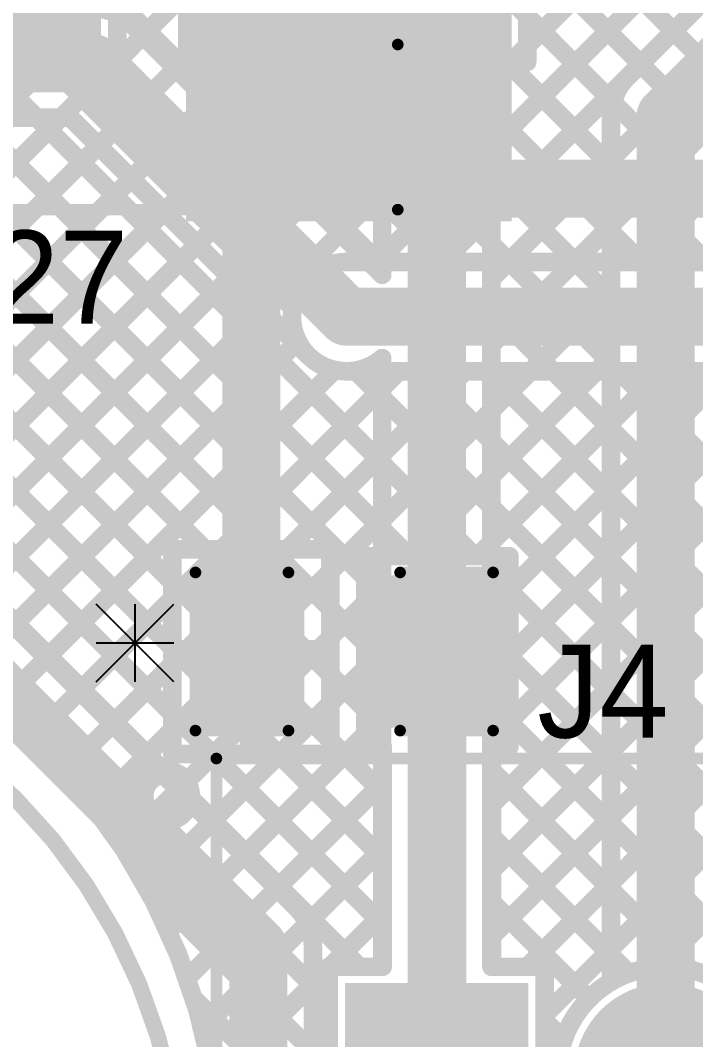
# Model space of a CAD drawing. Header units: millimetres. Extents: x 3.57 to 6.19, y 4.04 to 5.89.
# Drawn here: x 4.9517 to 5.2421, y 4.3181 to 4.7564 of the extents above; entities that cross this region are included whole.
import ezdxf

# ---------------------------------------------------------------- set-up
doc = ezdxf.new("R2010")
doc.units = ezdxf.units.MM
doc.header["$MEASUREMENT"] = 0
for name, color, linetype in [('BottomLayer', 5, 'Continuous'), ('BottomSolder', 6, 'Continuous'), ('Mechanical2', 216, 'Continuous'), ('MultiLayer', 9, 'Continuous'), ('PadHoleLayer', 156, 'Continuous'), ('TopLayer', 1, 'Continuous'), ('TopOverlay', 2, 'Continuous'), ('TopPaste', 8, 'Continuous'), ('TopSolder', 216, 'Continuous'), ('ViaHoleLayer', 16, 'Continuous')]:
    doc.layers.add(name, color=color, linetype=linetype)

# ---------------------------------------------------------------- blocks, each defined once
blk = doc.blocks.new('B2B_XH_AM_LF__SN__48')
at = {"layer": 'BottomLayer', "const_width": 0.03543}
blk.add_lwpolyline([(0.0315, 0, 1), (0.06693, 0, 1)], format="xyb", close=True, dxfattribs=at)
at = {"layer": 'BottomLayer'}
blk.add_solid([(-0.08465, -0.03543), (-0.01378, -0.03543), (-0.08465, 0.03543), (-0.01378, 0.03543)], dxfattribs=at)
at = {"layer": 'BottomSolder', "const_width": 0.03943}
blk.add_lwpolyline([(0.0295, 0, 1), (0.06893, 0, 1)], format="xyb", close=True, dxfattribs=at)
at = {"layer": 'BottomSolder'}
blk.add_solid([(-0.08865, -0.03943), (-0.00978, -0.03943), (-0.08865, 0.03943), (-0.00978, 0.03943)], dxfattribs=at)
at = {"layer": 'MultiLayer', "const_width": 0.03543}
blk.add_lwpolyline([(0.0315, 0, 1), (0.06693, 0, 1)], format="xyb", close=True, dxfattribs=at)
at = {"layer": 'MultiLayer'}
blk.add_solid([(-0.08465, -0.03543), (-0.01378, -0.03543), (-0.08465, 0.03543), (-0.01378, 0.03543)], dxfattribs=at)
at = {"layer": 'PadHoleLayer', "const_width": 0.01969}
for points in [[(-0.05906, 0, 1), (-0.03937, 0, 1)], [(0.03937, 0, 1), (0.05906, 0, 1)]]:
    blk.add_lwpolyline(points, format="xyb", close=True, dxfattribs=at)
at = {"layer": 'TopLayer', "const_width": 0.03543}
blk.add_lwpolyline([(0.0315, 0, 1), (0.06693, 0, 1)], format="xyb", close=True, dxfattribs=at)
at = {"layer": 'TopLayer'}
blk.add_solid([(-0.08465, -0.03543), (-0.01378, -0.03543), (-0.08465, 0.03543), (-0.01378, 0.03543)], dxfattribs=at)
at = {"layer": 'TopOverlay', "const_width": 0.005}
for points in [[(-0.144, -0.092), (-0.144, 0.136)], [(-0.144, 0.136), (0.149, 0.136)], [(0.149, -0.092), (0.149, 0.136)], [(-0.144, -0.092), (0.149, -0.092)]]:
    blk.add_lwpolyline(points, dxfattribs=at)
at = {"layer": 'TopOverlay'}
for points, const_width in [([(-0.14525, 0.136, 1), (-0.14275, 0.136, 1)], 0.0025), ([(-0.14525, 0.136, 1), (-0.14275, 0.136, 1)], 0.0025), ([(0.14775, 0.136, 1), (0.15025, 0.136, 1)], 0.0025), ([(0.14775, 0.136, 1), (0.15025, 0.136, 1)], 0.0025), ([(-0.156, 0.12, 1), (-0.176, 0.12, 1)], 0.01), ([(-0.1785, 0.12, 1), (-0.1735, 0.12, 1)], 0.005), ([(-0.1585, 0.12, 1), (-0.1535, 0.12, 1)], 0.005), ([(-0.14525, -0.092, 1), (-0.14275, -0.092, 1)], 0.0025), ([(-0.14525, -0.092, 1), (-0.14275, -0.092, 1)], 0.0025), ([(0.14775, -0.092, 1), (0.15025, -0.092, 1)], 0.0025), ([(0.14775, -0.092, 1), (0.15025, -0.092, 1)], 0.0025)]:
    blk.add_lwpolyline(points, format="xyb", close=True, dxfattribs=dict(at, const_width=const_width))
at = {"layer": 'TopSolder', "const_width": 0.03943}
blk.add_lwpolyline([(0.0295, 0, 1), (0.06893, 0, 1)], format="xyb", close=True, dxfattribs=at)
at = {"layer": 'TopSolder'}
blk.add_solid([(-0.08865, -0.03943), (-0.00978, -0.03943), (-0.08865, 0.03943), (-0.00978, 0.03943)], dxfattribs=at)
blk = doc.blocks.new('C__0805_53')
at = {"layer": 'TopLayer'}
for points in [[(-0.06, -0.03), (-0.02, -0.03), (-0.06, 0.03), (-0.02, 0.03)], [(0.02, -0.03), (0.06, -0.03), (0.02, 0.03), (0.06, 0.03)]]:
    blk.add_solid(points, dxfattribs=at)
at = {"layer": 'TopOverlay', "const_width": 0.005}
for points in [[(-0.064, 0.034), (-0.064, -0.034)], [(-0.024, 0.034), (-0.064, 0.034)], [(0.064, 0.034), (0.024, 0.034)], [(0.064, 0.034), (0.064, -0.034)], [(-0.024, -0.034), (-0.064, -0.034)], [(0.064, -0.034), (0.024, -0.034)]]:
    blk.add_lwpolyline(points, dxfattribs=at)
at = {"layer": 'TopOverlay', "const_width": 0.0025}
for points in [[(-0.06525, 0.034, 1), (-0.06275, 0.034, 1)], [(-0.06525, 0.034, 1), (-0.06275, 0.034, 1)], [(-0.02525, 0.034, 1), (-0.02275, 0.034, 1)], [(0.02275, 0.034, 1), (0.02525, 0.034, 1)], [(0.06275, 0.034, 1), (0.06525, 0.034, 1)], [(0.06275, 0.034, 1), (0.06525, 0.034, 1)], [(-0.06525, -0.034, 1), (-0.06275, -0.034, 1)], [(-0.06525, -0.034, 1), (-0.06275, -0.034, 1)], [(-0.02525, -0.034, 1), (-0.02275, -0.034, 1)], [(0.02275, -0.034, 1), (0.02525, -0.034, 1)], [(0.06275, -0.034, 1), (0.06525, -0.034, 1)], [(0.06275, -0.034, 1), (0.06525, -0.034, 1)]]:
    blk.add_lwpolyline(points, format="xyb", close=True, dxfattribs=at)
at = {"layer": 'TopPaste'}
for points in [[(-0.06, -0.03), (-0.02, -0.03), (-0.06, 0.03), (-0.02, 0.03)], [(0.02, -0.03), (0.06, -0.03), (0.02, 0.03), (0.06, 0.03)]]:
    blk.add_solid(points, dxfattribs=at)
at = {"layer": 'TopSolder'}
for points in [[(-0.06276, -0.03276), (-0.01724, -0.03276), (-0.06276, 0.03276), (-0.01724, 0.03276)], [(0.01724, -0.03276), (0.06276, -0.03276), (0.01724, 0.03276), (0.06276, 0.03276)]]:
    blk.add_solid(points, dxfattribs=at)
blk = doc.blocks.new('RVT1A101M0505_60')
at = {"layer": 'TopLayer'}
for points in [[(-0.14567, -0.0315), (-0.02756, -0.0315), (-0.14567, 0.0315), (-0.02756, 0.0315)], [(0.02756, -0.0315), (0.14567, -0.0315), (0.02756, 0.0315), (0.14567, 0.0315)]]:
    blk.add_solid(points, dxfattribs=at)
at = {"layer": 'TopOverlay', "const_width": 0.005}
for points in [[(-0.10341, 0.07075), (-0.06516, 0.109)], [(-0.06516, 0.109), (0.105, 0.109)], [(0.105, 0.038), (0.105, 0.109)], [(-0.10341, 0.038), (-0.10341, 0.07075)], [(-0.122, 0.042), (-0.122, 0.061)], [(-0.13, 0.051), (-0.114, 0.051)], [(-0.10495, -0.07075), (-0.10495, -0.038)], [(0.104, -0.109), (0.104, -0.038)], [(-0.10495, -0.07075), (-0.0667, -0.109)], [(-0.0667, -0.109), (0.104, -0.109)]]:
    blk.add_lwpolyline(points, dxfattribs=at)
at = {"layer": 'TopOverlay', "const_width": 0.0025}
for points in [[(-0.06641, 0.109, 1), (-0.06391, 0.109, 1)], [(-0.06641, 0.109, 1), (-0.06391, 0.109, 1)], [(0.10375, 0.109, 1), (0.10625, 0.109, 1)], [(0.10375, 0.109, 1), (0.10625, 0.109, 1)], [(-0.10466, 0.07075, 1), (-0.10216, 0.07075, 1)], [(-0.10466, 0.07075, 1), (-0.10216, 0.07075, 1)], [(-0.12325, 0.061, 1), (-0.12075, 0.061, 1)], [(-0.13125, 0.051, 1), (-0.12875, 0.051, 1)], [(-0.11525, 0.051, 1), (-0.11275, 0.051, 1)], [(-0.12325, 0.042, 1), (-0.12075, 0.042, 1)], [(-0.10466, 0.038, 1), (-0.10216, 0.038, 1)], [(0.10375, 0.038, 1), (0.10625, 0.038, 1)], [(-0.1062, -0.038, 1), (-0.1037, -0.038, 1)], [(0.10275, -0.038, 1), (0.10525, -0.038, 1)], [(-0.1062, -0.07075, 1), (-0.1037, -0.07075, 1)], [(-0.1062, -0.07075, 1), (-0.1037, -0.07075, 1)], [(-0.06795, -0.109, 1), (-0.06545, -0.109, 1)], [(-0.06795, -0.109, 1), (-0.06545, -0.109, 1)], [(0.10275, -0.109, 1), (0.10525, -0.109, 1)], [(0.10275, -0.109, 1), (0.10525, -0.109, 1)]]:
    blk.add_lwpolyline(points, format="xyb", close=True, dxfattribs=at)
at = {"layer": 'TopPaste'}
for points in [[(-0.14567, -0.0315), (-0.02756, -0.0315), (-0.14567, 0.0315), (-0.02756, 0.0315)], [(0.02756, -0.0315), (0.14567, -0.0315), (0.02756, 0.0315), (0.14567, 0.0315)]]:
    blk.add_solid(points, dxfattribs=at)
at = {"layer": 'TopSolder'}
for points in [[(-0.14967, -0.0355), (-0.02356, -0.0355), (-0.14967, 0.0355), (-0.02356, 0.0355)], [(0.02356, -0.0355), (0.14967, -0.0355), (0.02356, 0.0355), (0.14967, 0.0355)]]:
    blk.add_solid(points, dxfattribs=at)

msp = doc.modelspace()

# ---------------------------------------------------------------- linework, layer by layer
at = {"layer": 'BottomLayer'}
for points, const_width in [([(5.13079, 4.303), (5.13079, 5.38279)], 0.025), ([(5.10729, 4.64695), (5.10729, 5.38279)], 0.008), ([(4.91358, 4.92935), (5.10729, 4.73564)], 0.008), ([(4.89891, 4.91574), (5.10729, 4.70736)], 0.008), ([(4.84558, 4.9125), (5.10729, 4.65079)], 0.008), ([(4.87386, 4.9125), (5.10729, 4.67907)], 0.008), ([(5.15429, 4.34943), (5.15429, 4.9009)], 0.008), ([(5.0044, 4.74984), (5.10729, 4.85273)], 0.008), ([(5.15429, 4.83006), (5.23256, 4.75179)], 0.008), ([(5.15429, 4.75831), (5.22488, 4.8289)], 0.008), ([(5.01854, 4.7357), (5.10729, 4.82444)], 0.008), ([(5.15429, 4.70174), (5.27505, 4.8225)], 0.008), ([(5.15429, 4.73002), (5.24676, 4.8225)], 0.008), ([(5.21261, 4.73185), (5.30327, 4.8225)], 0.008), ([(5.22921, 4.71521), (5.323, 4.809)], 0.025), ([(5.15429, 4.80178), (5.21842, 4.73765)], 0.008), ([(5.03268, 4.72155), (5.10729, 4.79616)], 0.008), ([(5.15429, 4.77349), (5.20651, 4.72127)], 0.008), ([(5.04682, 4.70741), (5.10729, 4.76788)], 0.008), ([(4.99963, 4.7546), (5.10729, 4.64695)], 0.008), ([(4.681, 4.738), (4.983, 4.738)], 0.025), ([(4.983, 4.738), (5.092, 4.629)], 0.025), ([(5.15429, 4.74521), (5.20571, 4.69378)], 0.008), ([(5.06097, 4.69327), (5.10729, 4.73959)], 0.008), ([(5.15429, 4.67345), (5.21157, 4.73074)], 0.008), ([(5.22921, 4.303), (5.22921, 4.71521)], 0.025), ([(5.15429, 4.71693), (5.20571, 4.6655)], 0.008), ([(4.681, 4.7145), (4.97327, 4.7145)], 0.008), ([(4.76073, 4.7145), (5.10729, 4.36795)], 0.008), ([(4.78902, 4.7145), (5.10729, 4.39623)], 0.008), ([(4.80534, 4.55078), (4.96906, 4.7145)], 0.008), ([(4.8173, 4.7145), (5.10729, 4.42451)], 0.008), ([(4.84559, 4.7145), (5.10729, 4.4528)], 0.008), ([(4.87387, 4.7145), (5.10729, 4.48108)], 0.008), ([(4.90215, 4.7145), (5.10729, 4.50937)], 0.008), ([(4.93044, 4.7145), (5.10729, 4.53765)], 0.008), ([(4.95872, 4.7145), (5.10729, 4.56594)], 0.008), ([(4.97327, 4.7145), (5.07538, 4.61238)], 0.008), ([(5.20571, 4.34305), (5.20571, 4.71521)], 0.008), ([(5.07511, 4.67913), (5.10729, 4.71131)], 0.008), ([(4.83362, 4.55078), (4.9853, 4.70246)], 0.008), ([(5.15429, 4.64517), (5.20571, 4.69659)], 0.008), ([(4.8619, 4.55078), (4.99945, 4.68832)], 0.008), ([(5.15429, 4.68864), (5.20571, 4.63722)], 0.008), ([(5.08925, 4.66498), (5.10729, 4.68302)], 0.008), ([(4.88966, 4.55025), (5.01359, 4.67418)], 0.008), ([(5.15429, 4.61689), (5.20571, 4.66831)], 0.008), ([(4.90647, 4.53877), (5.02773, 4.66003)], 0.008), ([(5.15429, 4.66036), (5.20571, 4.60893)], 0.008), ([(5.10339, 4.65084), (5.10729, 4.65474)], 0.008), ([(4.92061, 4.52463), (5.04187, 4.64589)], 0.008), ([(5.15429, 4.5886), (5.20571, 4.64003)], 0.008), ([(4.81536, 4.63159), (5.09752, 4.34943)], 0.008), ([(4.93475, 4.51048), (5.05602, 4.63175)], 0.008), ([(5.15429, 4.63207), (5.20571, 4.58065)], 0.008), ([(4.94889, 4.49634), (5.07016, 4.61761)], 0.008), ([(5.10729, 4.34943), (5.10729, 4.61115)], 0.008), ([(5.15429, 4.56032), (5.20571, 4.61174)], 0.008), ([(4.96303, 4.4822), (5.08689, 4.60606)], 0.008), ([(5.09571, 4.60579), (5.10729, 4.59422)], 0.008), ([(5.15429, 4.60379), (5.20571, 4.55236)], 0.008), ([(4.97718, 4.46806), (5.10729, 4.59817)], 0.008), ([(5.15429, 4.53203), (5.20571, 4.58346)], 0.008), ([(5.15429, 4.5755), (5.20571, 4.52408)], 0.008), ([(4.99132, 4.45392), (5.10729, 4.56989)], 0.008), ([(5.15429, 4.50375), (5.20571, 4.55517)], 0.008), ([(5.15429, 4.54722), (5.20571, 4.49579)], 0.008), ([(4.90136, 4.54388), (5.0706, 4.37463)], 0.008), ([(5.00546, 4.43977), (5.10729, 4.5416)], 0.008), ([(4.88472, 4.52728), (5.054, 4.358)], 0.025), ([(5.15429, 4.47546), (5.20571, 4.52689)], 0.008), ([(5.15429, 4.51894), (5.20571, 4.46751)], 0.008), ([(5.0196, 4.42563), (5.10729, 4.51332)], 0.008), ([(5.15429, 4.44718), (5.20571, 4.4986)], 0.008), ([(5.15429, 4.49065), (5.20571, 4.43923)], 0.008), ([(5.03374, 4.41149), (5.10729, 4.48503)], 0.008), ([(5.15429, 4.4189), (5.20571, 4.47032)], 0.008), ([(5.15429, 4.46237), (5.20571, 4.41094)], 0.008), ([(5.04789, 4.39735), (5.10729, 4.45675)], 0.008), ([(5.15429, 4.39061), (5.20571, 4.44204)], 0.008), ([(5.15429, 4.43408), (5.20571, 4.38266)], 0.008), ([(5.06203, 4.38321), (5.10729, 4.42846)], 0.008), ([(5.15429, 4.36233), (5.20571, 4.41375)], 0.008), ([(5.15429, 4.4058), (5.20571, 4.35437)], 0.008), ([(5.07522, 4.36811), (5.10729, 4.40018)], 0.008), ([(5.16968, 4.34943), (5.20571, 4.38547)], 0.008), ([(5.15429, 4.37751), (5.19617, 4.33563)], 0.008), ([(5.08483, 4.34943), (5.10729, 4.3719)], 0.008), ([(5.054, 4.117), (5.054, 4.358)], 0.025), ([(5.0775, 4.12673), (5.0775, 4.358)], 0.008), ([(5.17722, 4.32869), (5.20571, 4.35718)], 0.008), ([(5.0775, 4.34211), (5.08435, 4.34896)], 0.008), ([(5.08435, 4.34943), (5.10729, 4.34943)], 0.008), ([(5.08435, 4.25657), (5.08435, 4.34943)], 0.008), ([(5.15429, 4.34943), (5.17722, 4.34943)], 0.008), ([(5.17722, 4.25657), (5.17722, 4.34943)], 0.008), ([(5.0775, 4.34116), (5.08435, 4.33431)], 0.008), ([(5.17722, 4.3263), (5.18533, 4.31818)], 0.008), ([(5.0775, 4.31382), (5.08435, 4.32068)], 0.008)]:
    msp.add_lwpolyline(points, dxfattribs=dict(at, const_width=const_width))
at = {"layer": 'BottomLayer', "const_width": 0.008}
for points in [[(4.983, 4.7615, -0.199188), (4.99963, 4.7546)], [(4.983, 4.7615, -0.198912), (4.99962, 4.75462)], [(5.20571, 4.71521, -0.199188), (5.21261, 4.73185)], [(5.20571, 4.71521, -0.198912), (5.2126, 4.73183)], [(5.10729, 4.61115, -0.391802), (5.07538, 4.61238)], [(5.0706, 4.37463, -0.199188), (5.0775, 4.358)], [(5.07062, 4.37462, -0.198912), (5.0775, 4.358)], [(5.27565, 4.303, -1.725009), (5.20571, 4.34305)]]:
    msp.add_lwpolyline(points, format="xyb", dxfattribs=at)
at = {"layer": 'BottomLayer'}
for points, const_width in [([(5.15229, 4.75831, 1), (5.15629, 4.75831, 1)], 0.004), ([(4.99762, 4.75462, 1), (5.00162, 4.75462, 1)], 0.004), ([(4.99763, 4.7546, 1), (5.00163, 4.7546, 1)], 0.004), ([(4.99763, 4.7546, 1), (5.00163, 4.7546, 1)], 0.004), ([(5.23056, 4.75179, 1), (5.23456, 4.75179, 1)], 0.004), ([(5.0024, 4.74984, 1), (5.0064, 4.74984, 1)], 0.004), ([(4.97675, 4.738, 1), (4.98925, 4.738, 1)], 0.0125), ([(4.97675, 4.738, 1), (4.98925, 4.738, 1)], 0.0125), ([(5.15229, 4.74521, 1), (5.15629, 4.74521, 1)], 0.004), ([(5.10529, 4.73959, 1), (5.10929, 4.73959, 1)], 0.004), ([(5.01654, 4.7357, 1), (5.02054, 4.7357, 1)], 0.004), ([(5.10529, 4.73564, 1), (5.10929, 4.73564, 1)], 0.004), ([(5.21642, 4.73765, 1), (5.22042, 4.73765, 1)], 0.004), ([(5.15229, 4.73002, 1), (5.15629, 4.73002, 1)], 0.004), ([(5.20957, 4.73074, 1), (5.21357, 4.73074, 1)], 0.004), ([(5.2106, 4.73183, 1), (5.2146, 4.73183, 1)], 0.004), ([(5.21061, 4.73185, 1), (5.21461, 4.73185, 1)], 0.004), ([(5.21061, 4.73185, 1), (5.21461, 4.73185, 1)], 0.004), ([(5.03068, 4.72155, 1), (5.03468, 4.72155, 1)], 0.004), ([(5.20451, 4.72127, 1), (5.20851, 4.72127, 1)], 0.004), ([(5.22296, 4.71521, 1), (5.23546, 4.71521, 1)], 0.0125), ([(5.22296, 4.71521, 1), (5.23546, 4.71521, 1)], 0.0125), ([(5.15229, 4.71693, 1), (5.15629, 4.71693, 1)], 0.004), ([(4.95672, 4.7145, 1), (4.96072, 4.7145, 1)], 0.004), ([(4.96706, 4.7145, 1), (4.97106, 4.7145, 1)], 0.004), ([(4.97127, 4.7145, 1), (4.97527, 4.7145, 1)], 0.004), ([(4.97127, 4.7145, 1), (4.97527, 4.7145, 1)], 0.004), ([(5.20371, 4.71521, 1), (5.20771, 4.71521, 1)], 0.004), ([(5.20371, 4.71521, 1), (5.20771, 4.71521, 1)], 0.004), ([(5.20371, 4.71521, 1), (5.20771, 4.71521, 1)], 0.004), ([(5.04482, 4.70741, 1), (5.04882, 4.70741, 1)], 0.004), ([(5.10529, 4.71131, 1), (5.10929, 4.71131, 1)], 0.004), ([(5.10529, 4.70736, 1), (5.10929, 4.70736, 1)], 0.004), ([(4.9833, 4.70246, 1), (4.9873, 4.70246, 1)], 0.004), ([(5.15229, 4.70174, 1), (5.15629, 4.70174, 1)], 0.004), ([(5.20371, 4.69659, 1), (5.20771, 4.69659, 1)], 0.004), ([(5.05897, 4.69327, 1), (5.06297, 4.69327, 1)], 0.004), ([(5.20371, 4.69378, 1), (5.20771, 4.69378, 1)], 0.004), ([(4.99745, 4.68832, 1), (5.00145, 4.68832, 1)], 0.004), ([(5.15229, 4.68864, 1), (5.15629, 4.68864, 1)], 0.004), ([(5.10529, 4.68302, 1), (5.10929, 4.68302, 1)], 0.004), ([(5.07311, 4.67913, 1), (5.07711, 4.67913, 1)], 0.004), ([(5.10529, 4.67907, 1), (5.10929, 4.67907, 1)], 0.004), ([(5.01159, 4.67418, 1), (5.01559, 4.67418, 1)], 0.004), ([(5.15229, 4.67345, 1), (5.15629, 4.67345, 1)], 0.004), ([(5.20371, 4.66831, 1), (5.20771, 4.66831, 1)], 0.004), ([(5.08725, 4.66498, 1), (5.09125, 4.66498, 1)], 0.004), ([(5.20371, 4.6655, 1), (5.20771, 4.6655, 1)], 0.004), ([(5.02573, 4.66003, 1), (5.02973, 4.66003, 1)], 0.004), ([(5.15229, 4.66036, 1), (5.15629, 4.66036, 1)], 0.004), ([(5.10529, 4.65474, 1), (5.10929, 4.65474, 1)], 0.004), ([(5.10139, 4.65084, 1), (5.10539, 4.65084, 1)], 0.004), ([(5.10529, 4.65079, 1), (5.10929, 4.65079, 1)], 0.004), ([(5.03987, 4.64589, 1), (5.04387, 4.64589, 1)], 0.004), ([(5.10529, 4.64695, 1), (5.10929, 4.64695, 1)], 0.004), ([(5.10529, 4.64695, 1), (5.10929, 4.64695, 1)], 0.004), ([(5.15229, 4.64517, 1), (5.15629, 4.64517, 1)], 0.004), ([(5.08575, 4.629, 1), (5.09825, 4.629, 1)], 0.0125), ([(5.20371, 4.64003, 1), (5.20771, 4.64003, 1)], 0.004), ([(5.20371, 4.63722, 1), (5.20771, 4.63722, 1)], 0.004), ([(5.08609, 4.629, 1), (5.09791, 4.629, 1)], 0.01181), ([(5.05402, 4.63175, 1), (5.05802, 4.63175, 1)], 0.004), ([(5.15229, 4.63207, 1), (5.15629, 4.63207, 1)], 0.004), ([(5.06816, 4.61761, 1), (5.07216, 4.61761, 1)], 0.004), ([(5.15229, 4.61689, 1), (5.15629, 4.61689, 1)], 0.004), ([(5.07338, 4.61238, 1), (5.07738, 4.61238, 1)], 0.004), ([(5.07338, 4.61238, 1), (5.07738, 4.61238, 1)], 0.004), ([(5.10529, 4.61115, 1), (5.10929, 4.61115, 1)], 0.004), ([(5.10529, 4.61115, 1), (5.10929, 4.61115, 1)], 0.004), ([(5.20371, 4.61174, 1), (5.20771, 4.61174, 1)], 0.004), ([(5.20371, 4.60893, 1), (5.20771, 4.60893, 1)], 0.004), ([(5.08489, 4.60606, 1), (5.08889, 4.60606, 1)], 0.004), ([(5.09371, 4.60579, 1), (5.09771, 4.60579, 1)], 0.004), ([(5.15229, 4.60379, 1), (5.15629, 4.60379, 1)], 0.004), ([(5.10529, 4.59817, 1), (5.10929, 4.59817, 1)], 0.004), ([(5.10529, 4.59422, 1), (5.10929, 4.59422, 1)], 0.004), ([(5.15229, 4.5886, 1), (5.15629, 4.5886, 1)], 0.004), ([(5.20371, 4.58346, 1), (5.20771, 4.58346, 1)], 0.004), ([(5.20371, 4.58065, 1), (5.20771, 4.58065, 1)], 0.004), ([(5.15229, 4.5755, 1), (5.15629, 4.5755, 1)], 0.004), ([(5.10529, 4.56989, 1), (5.10929, 4.56989, 1)], 0.004), ([(5.10529, 4.56594, 1), (5.10929, 4.56594, 1)], 0.004), ([(5.15229, 4.56032, 1), (5.15629, 4.56032, 1)], 0.004), ([(5.20371, 4.55517, 1), (5.20771, 4.55517, 1)], 0.004), ([(5.20371, 4.55236, 1), (5.20771, 4.55236, 1)], 0.004), ([(5.15229, 4.54722, 1), (5.15629, 4.54722, 1)], 0.004), ([(5.10529, 4.5416, 1), (5.10929, 4.5416, 1)], 0.004), ([(5.10529, 4.53765, 1), (5.10929, 4.53765, 1)], 0.004), ([(5.15229, 4.53203, 1), (5.15629, 4.53203, 1)], 0.004), ([(5.20371, 4.52689, 1), (5.20771, 4.52689, 1)], 0.004), ([(5.20371, 4.52408, 1), (5.20771, 4.52408, 1)], 0.004), ([(5.15229, 4.51894, 1), (5.15629, 4.51894, 1)], 0.004), ([(5.10529, 4.51332, 1), (5.10929, 4.51332, 1)], 0.004), ([(5.10529, 4.50937, 1), (5.10929, 4.50937, 1)], 0.004), ([(5.15229, 4.50375, 1), (5.15629, 4.50375, 1)], 0.004), ([(5.20371, 4.4986, 1), (5.20771, 4.4986, 1)], 0.004), ([(4.94689, 4.49634, 1), (4.95089, 4.49634, 1)], 0.004), ([(5.20371, 4.49579, 1), (5.20771, 4.49579, 1)], 0.004), ([(5.15229, 4.49065, 1), (5.15629, 4.49065, 1)], 0.004), ([(5.10529, 4.48503, 1), (5.10929, 4.48503, 1)], 0.004), ([(4.96103, 4.4822, 1), (4.96503, 4.4822, 1)], 0.004), ([(5.10529, 4.48108, 1), (5.10929, 4.48108, 1)], 0.004), ([(5.15229, 4.47546, 1), (5.15629, 4.47546, 1)], 0.004), ([(4.97518, 4.46806, 1), (4.97918, 4.46806, 1)], 0.004), ([(5.20371, 4.47032, 1), (5.20771, 4.47032, 1)], 0.004), ([(5.20371, 4.46751, 1), (5.20771, 4.46751, 1)], 0.004), ([(5.15229, 4.46237, 1), (5.15629, 4.46237, 1)], 0.004), ([(4.98932, 4.45392, 1), (4.99332, 4.45392, 1)], 0.004), ([(5.10529, 4.45675, 1), (5.10929, 4.45675, 1)], 0.004), ([(5.10529, 4.4528, 1), (5.10929, 4.4528, 1)], 0.004), ([(5.15229, 4.44718, 1), (5.15629, 4.44718, 1)], 0.004), ([(5.20371, 4.44204, 1), (5.20771, 4.44204, 1)], 0.004), ([(5.00346, 4.43977, 1), (5.00746, 4.43977, 1)], 0.004), ([(5.20371, 4.43923, 1), (5.20771, 4.43923, 1)], 0.004), ([(5.15229, 4.43408, 1), (5.15629, 4.43408, 1)], 0.004), ([(5.10529, 4.42846, 1), (5.10929, 4.42846, 1)], 0.004), ([(5.0176, 4.42563, 1), (5.0216, 4.42563, 1)], 0.004), ([(5.10529, 4.42451, 1), (5.10929, 4.42451, 1)], 0.004), ([(5.15229, 4.4189, 1), (5.15629, 4.4189, 1)], 0.004), ([(5.20371, 4.41375, 1), (5.20771, 4.41375, 1)], 0.004), ([(5.03174, 4.41149, 1), (5.03574, 4.41149, 1)], 0.004), ([(5.20371, 4.41094, 1), (5.20771, 4.41094, 1)], 0.004), ([(5.15229, 4.4058, 1), (5.15629, 4.4058, 1)], 0.004), ([(5.04589, 4.39735, 1), (5.04989, 4.39735, 1)], 0.004), ([(5.10529, 4.40018, 1), (5.10929, 4.40018, 1)], 0.004), ([(5.10529, 4.39623, 1), (5.10929, 4.39623, 1)], 0.004), ([(5.15229, 4.39061, 1), (5.15629, 4.39061, 1)], 0.004), ([(5.06003, 4.38321, 1), (5.06403, 4.38321, 1)], 0.004), ([(5.20371, 4.38547, 1), (5.20771, 4.38547, 1)], 0.004), ([(5.20371, 4.38266, 1), (5.20771, 4.38266, 1)], 0.004), ([(5.0686, 4.37463, 1), (5.0726, 4.37463, 1)], 0.004), ([(5.0686, 4.37463, 1), (5.0726, 4.37463, 1)], 0.004), ([(5.06862, 4.37462, 1), (5.07262, 4.37462, 1)], 0.004), ([(5.15229, 4.37751, 1), (5.15629, 4.37751, 1)], 0.004), ([(5.10529, 4.3719, 1), (5.10929, 4.3719, 1)], 0.004), ([(5.04775, 4.358, 1), (5.06025, 4.358, 1)], 0.0125), ([(5.04775, 4.358, 1), (5.06025, 4.358, 1)], 0.0125), ([(5.07322, 4.36811, 1), (5.07722, 4.36811, 1)], 0.004), ([(5.10529, 4.36795, 1), (5.10929, 4.36795, 1)], 0.004), ([(5.15229, 4.36233, 1), (5.15629, 4.36233, 1)], 0.004), ([(5.0755, 4.358, 1), (5.0795, 4.358, 1)], 0.004), ([(5.0755, 4.358, 1), (5.0795, 4.358, 1)], 0.004), ([(5.0755, 4.358, 1), (5.0795, 4.358, 1)], 0.004), ([(5.20371, 4.35718, 1), (5.20771, 4.35718, 1)], 0.004), ([(5.20371, 4.35437, 1), (5.20771, 4.35437, 1)], 0.004), ([(5.08235, 4.34943, 1), (5.08635, 4.34943, 1)], 0.004), ([(5.08235, 4.34943, 1), (5.08635, 4.34943, 1)], 0.004), ([(5.08235, 4.34896, 1), (5.08635, 4.34896, 1)], 0.004), ([(5.08283, 4.34943, 1), (5.08683, 4.34943, 1)], 0.004), ([(5.09552, 4.34943, 1), (5.09952, 4.34943, 1)], 0.004), ([(5.10529, 4.34943, 1), (5.10929, 4.34943, 1)], 0.004), ([(5.10529, 4.34943, 1), (5.10929, 4.34943, 1)], 0.004), ([(5.15229, 4.34943, 1), (5.15629, 4.34943, 1)], 0.004), ([(5.15229, 4.34943, 1), (5.15629, 4.34943, 1)], 0.004), ([(5.16768, 4.34943, 1), (5.17168, 4.34943, 1)], 0.004), ([(5.17522, 4.34943, 1), (5.17922, 4.34943, 1)], 0.004), ([(5.17522, 4.34943, 1), (5.17922, 4.34943, 1)], 0.004), ([(5.0755, 4.34211, 1), (5.0795, 4.34211, 1)], 0.004), ([(5.0755, 4.34116, 1), (5.0795, 4.34116, 1)], 0.004), ([(5.20371, 4.34305, 1), (5.20771, 4.34305, 1)], 0.004), ([(5.20371, 4.34305, 1), (5.20771, 4.34305, 1)], 0.004), ([(5.19417, 4.33563, 1), (5.19817, 4.33563, 1)], 0.004), ([(5.08235, 4.33431, 1), (5.08635, 4.33431, 1)], 0.004), ([(5.17522, 4.32869, 1), (5.17922, 4.32869, 1)], 0.004), ([(5.17522, 4.3263, 1), (5.17922, 4.3263, 1)], 0.004), ([(5.08235, 4.32068, 1), (5.08635, 4.32068, 1)], 0.004), ([(5.18333, 4.31818, 1), (5.18733, 4.31818, 1)], 0.004)]:
    msp.add_lwpolyline(points, format="xyb", close=True, dxfattribs=dict(at, const_width=const_width))
at = {"layer": 'BottomSolder', "const_width": 0.00991}
msp.add_lwpolyline([(5.08705, 4.629, 1), (5.09695, 4.629, 1)], format="xyb", close=True, dxfattribs=at)
at = {"layer": 'Mechanical2', "const_width": 0.007}
msp.add_lwpolyline([(4.52934, 4.24797, -1), (5.02147, 4.24797)], format="xyb", dxfattribs=at)
at = {"layer": 'MultiLayer', "const_width": 0.01181}
msp.add_lwpolyline([(5.08609, 4.629, 1), (5.09791, 4.629, 1)], format="xyb", close=True, dxfattribs=at)
at = {"layer": 'TopLayer'}
for points, const_width in [([(5.21819, 4.6525), (5.44969, 4.884)], 0.008), ([(5.16967, 4.7454), (5.2995, 4.87524)], 0.008), ([(5.10505, 4.6525), (5.2995, 4.84695)], 0.008), ([(4.99344, 4.7415), (4.99344, 4.8265)], 0.008), ([(5.02356, 4.7385), (5.02356, 4.8295)], 0.008), ([(5.16967, 4.7385), (5.16967, 4.8295)], 0.008), ([(5.13333, 4.6525), (5.2995, 4.81867)], 0.008), ([(5.16967, 4.81468), (5.2788, 4.70555)], 0.008), ([(5.16162, 4.6525), (5.30412, 4.795)], 0.008), ([(5.09661, 4.74539), (5.09661, 4.784)], 0.025), ([(5.16967, 4.7864), (5.26758, 4.68848)], 0.008), ([(5.09661, 4.7425), (5.09661, 4.784)], 0.01), ([(5.1899, 4.6525), (5.3229, 4.7855)], 0.008), ([(4.77532, 4.52076), (5.02356, 4.769)], 0.008), ([(4.817, 4.77137), (5.05937, 4.529)], 0.008), ([(4.99344, 4.76463), (5.10558, 4.6525)], 0.008), ([(5.16967, 4.75811), (5.62508, 4.3027)], 0.008), ([(5.09661, 4.74539), (5.158, 4.684)], 0.025), ([(4.817, 4.74309), (5.03109, 4.529)], 0.008), ([(5.16277, 4.7385), (5.16967, 4.7454)], 0.008), ([(4.80214, 4.5193), (5.02356, 4.74072)], 0.008), ([(4.82599, 4.59972), (4.96778, 4.7415)], 0.008), ([(4.82666, 4.51553), (5.04963, 4.7385)], 0.008), ([(4.84931, 4.5099), (5.07792, 4.7385)], 0.008), ([(4.85333, 4.7415), (4.99344, 4.7415)], 0.008), ([(4.87038, 4.50269), (5.1062, 4.7385)], 0.008), ([(4.87515, 4.7415), (5.1, 4.51665)], 0.008), ([(4.89005, 4.49407), (5.13448, 4.7385)], 0.008), ([(4.90343, 4.7415), (5.11894, 4.526)], 0.008), ([(4.90845, 4.48419), (5.16277, 4.7385)], 0.008), ([(4.93172, 4.7415), (5.14722, 4.526)], 0.008), ([(4.96, 4.7415), (5.06879, 4.63271)], 0.008), ([(4.98829, 4.7415), (5.08037, 4.64942)], 0.008), ([(5.02356, 4.7385), (5.16967, 4.7385)], 0.008), ([(5.04786, 4.7385), (5.13386, 4.6525)], 0.008), ([(5.07614, 4.7385), (5.16214, 4.6525)], 0.008), ([(5.10442, 4.7385), (5.19043, 4.6525)], 0.008), ([(5.13271, 4.7385), (5.21871, 4.6525)], 0.008), ([(5.16099, 4.7385), (5.247, 4.6525)], 0.008), ([(5.051, 4.71593), (5.05334, 4.71828)], 0.025), ([(5.051, 4.485), (5.051, 4.71593)], 0.025), ([(4.817, 4.7148), (5.017, 4.5148)], 0.008), ([(5.158, 4.684), (5.293, 4.684)], 0.025), ([(4.817, 4.68652), (5.017, 4.48652)], 0.008), ([(4.80623, 4.669), (5.017, 4.45823)], 0.008), ([(5.092, 4.6525), (5.259, 4.6525)], 0.008), ([(5.092, 4.629), (5.259, 4.629)], 0.025), ([(4.81536, 4.63159), (5.09752, 4.34943)], 0.008), ([(4.92567, 4.47312), (5.071, 4.61845)], 0.008), ([(4.94176, 4.46093), (5.08689, 4.60606)], 0.008), ([(5.03812, 4.529), (5.11462, 4.6055)], 0.008), ([(5.0664, 4.529), (5.1429, 4.6055)], 0.008), ([(5.085, 4.51931), (5.17119, 4.6055)], 0.008), ([(5.092, 4.6055), (5.24927, 4.6055)], 0.008), ([(5.09601, 4.6055), (5.34099, 4.36052)], 0.008), ([(5.11997, 4.526), (5.19947, 4.6055)], 0.008), ([(5.12429, 4.6055), (5.34099, 4.3888)], 0.008), ([(5.14825, 4.526), (5.22776, 4.6055)], 0.008), ([(5.15258, 4.6055), (5.3455, 4.41258)], 0.008), ([(5.162, 4.51146), (5.25265, 4.60211)], 0.008), ([(5.18086, 4.6055), (5.3455, 4.44086)], 0.008), ([(5.20914, 4.6055), (5.3455, 4.46914)], 0.008), ([(5.23743, 4.6055), (5.3455, 4.49743)], 0.008), ([(4.82555, 4.59312), (5.08435, 4.33431)], 0.008), ([(5.162, 4.48318), (5.26679, 4.58797)], 0.008), ([(5.162, 4.45489), (5.28094, 4.57383)], 0.008), ([(5.1545, 4.41911), (5.29508, 4.55969)], 0.008), ([(5.1545, 4.39082), (5.30922, 4.54554)], 0.008), ([(5.017, 4.529), (5.085, 4.529)], 0.008), ([(5.017, 4.441), (5.017, 4.529)], 0.008), ([(5.085, 4.441), (5.085, 4.529)], 0.008), ([(5.1545, 4.36254), (5.32336, 4.5314)], 0.008), ([(5.051, 4.485), (5.051, 4.525)], 0.01), ([(5.1, 4.526), (5.162, 4.526)], 0.008), ([(5.1, 4.444), (5.1, 4.526)], 0.008), ([(5.162, 4.444), (5.162, 4.526)], 0.008), ([(5.16968, 4.34943), (5.33751, 4.51726)], 0.008), ([(5.162, 4.51122), (5.34099, 4.33223)], 0.008), ([(4.95677, 4.44765), (5.017, 4.50788)], 0.008), ([(5.085, 4.49103), (5.1, 4.50603)], 0.008), ([(5.085, 4.50337), (5.1, 4.48837)], 0.008), ([(5.17722, 4.32869), (5.3455, 4.49697)], 0.008), ([(5.131, 4.30321), (5.131, 4.485)], 0.025), ([(5.021, 4.485), (5.051, 4.485)], 0.01), ([(5.051, 4.485), (5.081, 4.485)], 0.01), ([(5.051, 4.445), (5.051, 4.485)], 0.01), ([(4.9707, 4.4333), (5.017, 4.4796)], 0.008), ([(5.162, 4.48294), (5.34099, 4.30395)], 0.008), ([(5.085, 4.46274), (5.1, 4.47774)], 0.008), ([(5.085, 4.47509), (5.1, 4.46009)], 0.008), ([(5.22615, 4.34933), (5.3455, 4.46869)], 0.008), ([(5.162, 4.45465), (5.348, 4.26865)], 0.008), ([(4.98356, 4.41787), (5.017, 4.45131)], 0.008), ([(5.01532, 4.36478), (5.1, 4.44946)], 0.008), ([(5.085, 4.4468), (5.1075, 4.4243)], 0.008), ([(4.99531, 4.40134), (5.03497, 4.441)], 0.008), ([(5.00592, 4.38367), (5.06325, 4.441)], 0.008), ([(5.017, 4.441), (5.085, 4.441)], 0.008), ([(5.03423, 4.441), (5.1075, 4.36773)], 0.008), ([(5.06252, 4.441), (5.1075, 4.39602)], 0.008), ([(5.1, 4.444), (5.1075, 4.444)], 0.008), ([(5.1075, 4.34943), (5.1075, 4.444)], 0.008), ([(5.1545, 4.444), (5.162, 4.444)], 0.008), ([(5.1545, 4.34943), (5.1545, 4.444)], 0.008), ([(5.1545, 4.43387), (5.24027, 4.3481)], 0.008), ([(5.02341, 4.34458), (5.1075, 4.42868)], 0.008), ([(5.1545, 4.40559), (5.21342, 4.34667)], 0.008), ([(5.03003, 4.32292), (5.1075, 4.40039)], 0.008), ([(5.00495, 4.38543), (5.08435, 4.30603)], 0.008), ([(5.1545, 4.3773), (5.19617, 4.33563)], 0.008), ([(5.08483, 4.34943), (5.1075, 4.37211)], 0.008), ([(5.03497, 4.29958), (5.08435, 4.34896)], 0.008), ([(5.08435, 4.34943), (5.1075, 4.34943)], 0.008), ([(5.08435, 4.25657), (5.08435, 4.34943)], 0.008), ([(5.1545, 4.34943), (5.17722, 4.34943)], 0.008), ([(5.17722, 4.25657), (5.17722, 4.34943)], 0.008), ([(5.02636, 4.33574), (5.08435, 4.27774)], 0.008), ([(5.17722, 4.3263), (5.18533, 4.31818)], 0.008), ([(5.0379, 4.27422), (5.08435, 4.32068)], 0.008)]:
    msp.add_lwpolyline(points, dxfattribs=dict(at, const_width=const_width))
for points, const_width in [([(5.16767, 4.75811, 1), (5.17167, 4.75811, 1)], 0.004), ([(5.09036, 4.74539, 1), (5.10286, 4.74539, 1)], 0.0125), ([(5.09036, 4.74539, 1), (5.10286, 4.74539, 1)], 0.0125), ([(5.09411, 4.7425, 1), (5.09911, 4.7425, 1)], 0.005), ([(5.16767, 4.7454, 1), (5.17167, 4.7454, 1)], 0.004), ([(5.16767, 4.7454, 1), (5.17167, 4.7454, 1)], 0.004), ([(4.958, 4.7415, 1), (4.962, 4.7415, 1)], 0.004), ([(4.96578, 4.7415, 1), (4.96978, 4.7415, 1)], 0.004), ([(4.98629, 4.7415, 1), (4.99029, 4.7415, 1)], 0.004), ([(4.99144, 4.7415, 1), (4.99544, 4.7415, 1)], 0.004), ([(4.99144, 4.7415, 1), (4.99544, 4.7415, 1)], 0.004), ([(5.02156, 4.74072, 1), (5.02556, 4.74072, 1)], 0.004), ([(5.02156, 4.7385, 1), (5.02556, 4.7385, 1)], 0.004), ([(5.02156, 4.7385, 1), (5.02556, 4.7385, 1)], 0.004), ([(5.04586, 4.7385, 1), (5.04986, 4.7385, 1)], 0.004), ([(5.04763, 4.7385, 1), (5.05163, 4.7385, 1)], 0.004), ([(5.07414, 4.7385, 1), (5.07814, 4.7385, 1)], 0.004), ([(5.07592, 4.7385, 1), (5.07992, 4.7385, 1)], 0.004), ([(5.10242, 4.7385, 1), (5.10642, 4.7385, 1)], 0.004), ([(5.1042, 4.7385, 1), (5.1082, 4.7385, 1)], 0.004), ([(5.13071, 4.7385, 1), (5.13471, 4.7385, 1)], 0.004), ([(5.13248, 4.7385, 1), (5.13648, 4.7385, 1)], 0.004), ([(5.15899, 4.7385, 1), (5.16299, 4.7385, 1)], 0.004), ([(5.16077, 4.7385, 1), (5.16477, 4.7385, 1)], 0.004), ([(5.16077, 4.7385, 1), (5.16477, 4.7385, 1)], 0.004), ([(5.16767, 4.7385, 1), (5.17167, 4.7385, 1)], 0.004), ([(5.16767, 4.7385, 1), (5.17167, 4.7385, 1)], 0.004), ([(5.04709, 4.71828, 1), (5.05959, 4.71828, 1)], 0.0125), ([(5.04475, 4.71593, 1), (5.05725, 4.71593, 1)], 0.0125), ([(5.04475, 4.71593, 1), (5.05725, 4.71593, 1)], 0.0125), ([(5.15175, 4.684, 1), (5.16425, 4.684, 1)], 0.0125), ([(5.15175, 4.684, 1), (5.16425, 4.684, 1)], 0.0125), ([(5.09, 4.6525, 1), (5.094, 4.6525, 1)], 0.004), ([(5.09, 4.6525, 1), (5.094, 4.6525, 1)], 0.004), ([(5.10305, 4.6525, 1), (5.10705, 4.6525, 1)], 0.004), ([(5.10358, 4.6525, 1), (5.10758, 4.6525, 1)], 0.004), ([(5.13133, 4.6525, 1), (5.13533, 4.6525, 1)], 0.004), ([(5.13186, 4.6525, 1), (5.13586, 4.6525, 1)], 0.004), ([(5.15962, 4.6525, 1), (5.16362, 4.6525, 1)], 0.004), ([(5.16014, 4.6525, 1), (5.16414, 4.6525, 1)], 0.004), ([(5.1879, 4.6525, 1), (5.1919, 4.6525, 1)], 0.004), ([(5.18843, 4.6525, 1), (5.19243, 4.6525, 1)], 0.004), ([(5.21619, 4.6525, 1), (5.22019, 4.6525, 1)], 0.004), ([(5.21671, 4.6525, 1), (5.22071, 4.6525, 1)], 0.004), ([(5.07837, 4.64942, 1), (5.08237, 4.64942, 1)], 0.004), ([(5.08575, 4.629, 1), (5.09825, 4.629, 1)], 0.0125), ([(5.06679, 4.63271, 1), (5.0708, 4.63271, 1)], 0.004), ([(5.08609, 4.629, 1), (5.09791, 4.629, 1)], 0.01181), ([(5.069, 4.61845, 1), (5.073, 4.61845, 1)], 0.004), ([(5.08489, 4.60606, 1), (5.08889, 4.60606, 1)], 0.004), ([(5.09, 4.6055, 1), (5.094, 4.6055, 1)], 0.004), ([(5.09, 4.6055, 1), (5.094, 4.6055, 1)], 0.004), ([(5.09401, 4.6055, 1), (5.09801, 4.6055, 1)], 0.004), ([(5.11262, 4.6055, 1), (5.11662, 4.6055, 1)], 0.004), ([(5.12229, 4.6055, 1), (5.12629, 4.6055, 1)], 0.004), ([(5.1409, 4.6055, 1), (5.1449, 4.6055, 1)], 0.004), ([(5.15058, 4.6055, 1), (5.15458, 4.6055, 1)], 0.004), ([(5.16919, 4.6055, 1), (5.17319, 4.6055, 1)], 0.004), ([(5.17886, 4.6055, 1), (5.18286, 4.6055, 1)], 0.004), ([(5.19747, 4.6055, 1), (5.20147, 4.6055, 1)], 0.004), ([(5.20714, 4.6055, 1), (5.21114, 4.6055, 1)], 0.004), ([(5.22576, 4.6055, 1), (5.22975, 4.6055, 1)], 0.004), ([(5.23543, 4.6055, 1), (5.23943, 4.6055, 1)], 0.004), ([(5.015, 4.529, 1), (5.019, 4.529, 1)], 0.004), ([(5.015, 4.529, 1), (5.019, 4.529, 1)], 0.004), ([(5.02909, 4.529, 1), (5.03309, 4.529, 1)], 0.004), ([(5.03612, 4.529, 1), (5.04012, 4.529, 1)], 0.004), ([(5.05737, 4.529, 1), (5.06137, 4.529, 1)], 0.004), ([(5.0644, 4.529, 1), (5.0684, 4.529, 1)], 0.004), ([(5.083, 4.529, 1), (5.087, 4.529, 1)], 0.004), ([(5.083, 4.529, 1), (5.087, 4.529, 1)], 0.004), ([(5.0485, 4.525, 1), (5.0535, 4.525, 1)], 0.005), ([(5.098, 4.526, 1), (5.102, 4.526, 1)], 0.004), ([(5.098, 4.526, 1), (5.102, 4.526, 1)], 0.004), ([(5.11694, 4.526, 1), (5.12094, 4.526, 1)], 0.004), ([(5.11797, 4.526, 1), (5.12197, 4.526, 1)], 0.004), ([(5.14522, 4.526, 1), (5.14922, 4.526, 1)], 0.004), ([(5.14626, 4.526, 1), (5.15025, 4.526, 1)], 0.004), ([(5.16, 4.526, 1), (5.164, 4.526, 1)], 0.004), ([(5.16, 4.526, 1), (5.164, 4.526, 1)], 0.004), ([(5.083, 4.51931, 1), (5.087, 4.51931, 1)], 0.004), ([(5.015, 4.5148, 1), (5.019, 4.5148, 1)], 0.004), ([(5.098, 4.51665, 1), (5.102, 4.51665, 1)], 0.004), ([(5.16, 4.51146, 1), (5.164, 4.51146, 1)], 0.004), ([(5.16, 4.51122, 1), (5.164, 4.51122, 1)], 0.004), ([(5.015, 4.50788, 1), (5.019, 4.50788, 1)], 0.004), ([(5.098, 4.50603, 1), (5.102, 4.50603, 1)], 0.004), ([(5.083, 4.50337, 1), (5.087, 4.50337, 1)], 0.004), ([(5.04475, 4.485, 1), (5.05725, 4.485, 1)], 0.0125), ([(5.12475, 4.485, 1), (5.13725, 4.485, 1)], 0.0125), ([(5.083, 4.49103, 1), (5.087, 4.49103, 1)], 0.004), ([(5.098, 4.48837, 1), (5.102, 4.48837, 1)], 0.004), ([(5.015, 4.48652, 1), (5.019, 4.48652, 1)], 0.004), ([(5.0185, 4.485, 1), (5.0235, 4.485, 1)], 0.005), ([(5.0485, 4.485, 1), (5.0535, 4.485, 1)], 0.005), ([(5.0485, 4.485, 1), (5.0535, 4.485, 1)], 0.005), ([(5.0485, 4.485, 1), (5.0535, 4.485, 1)], 0.005), ([(5.0485, 4.485, 1), (5.0535, 4.485, 1)], 0.005), ([(5.0785, 4.485, 1), (5.0835, 4.485, 1)], 0.005), ([(5.015, 4.4796, 1), (5.019, 4.4796, 1)], 0.004), ([(5.16, 4.48318, 1), (5.164, 4.48318, 1)], 0.004), ([(5.16, 4.48294, 1), (5.164, 4.48294, 1)], 0.004), ([(5.083, 4.47509, 1), (5.087, 4.47509, 1)], 0.004), ([(5.098, 4.47774, 1), (5.102, 4.47774, 1)], 0.004), ([(5.083, 4.46274, 1), (5.087, 4.46274, 1)], 0.004), ([(5.015, 4.45823, 1), (5.019, 4.45823, 1)], 0.004), ([(5.098, 4.46009, 1), (5.102, 4.46009, 1)], 0.004), ([(5.16, 4.45489, 1), (5.164, 4.45489, 1)], 0.004), ([(5.16, 4.45465, 1), (5.164, 4.45465, 1)], 0.004), ([(5.015, 4.45131, 1), (5.019, 4.45131, 1)], 0.004), ([(5.098, 4.44946, 1), (5.102, 4.44946, 1)], 0.004), ([(4.95477, 4.44765, 1), (4.95877, 4.44765, 1)], 0.004), ([(5.0485, 4.445, 1), (5.0535, 4.445, 1)], 0.005), ([(5.083, 4.4468, 1), (5.087, 4.4468, 1)], 0.004), ([(5.015, 4.441, 1), (5.019, 4.441, 1)], 0.004), ([(5.015, 4.441, 1), (5.019, 4.441, 1)], 0.004), ([(5.03223, 4.441, 1), (5.03623, 4.441, 1)], 0.004), ([(5.03297, 4.441, 1), (5.03697, 4.441, 1)], 0.004), ([(5.06052, 4.441, 1), (5.06452, 4.441, 1)], 0.004), ([(5.06126, 4.441, 1), (5.06525, 4.441, 1)], 0.004), ([(5.083, 4.441, 1), (5.087, 4.441, 1)], 0.004), ([(5.083, 4.441, 1), (5.087, 4.441, 1)], 0.004), ([(5.098, 4.444, 1), (5.102, 4.444, 1)], 0.004), ([(5.098, 4.444, 1), (5.102, 4.444, 1)], 0.004), ([(5.1055, 4.444, 1), (5.1095, 4.444, 1)], 0.004), ([(5.1055, 4.444, 1), (5.1095, 4.444, 1)], 0.004), ([(5.1525, 4.444, 1), (5.1565, 4.444, 1)], 0.004), ([(5.1525, 4.444, 1), (5.1565, 4.444, 1)], 0.004), ([(5.16, 4.444, 1), (5.164, 4.444, 1)], 0.004), ([(5.16, 4.444, 1), (5.164, 4.444, 1)], 0.004), ([(4.9687, 4.4333, 1), (4.9727, 4.4333, 1)], 0.004), ([(5.1525, 4.43387, 1), (5.1565, 4.43387, 1)], 0.004), ([(5.1055, 4.42868, 1), (5.1095, 4.42868, 1)], 0.004), ([(5.1055, 4.4243, 1), (5.1095, 4.4243, 1)], 0.004), ([(5.1525, 4.41911, 1), (5.1565, 4.41911, 1)], 0.004), ([(4.98156, 4.41787, 1), (4.98556, 4.41787, 1)], 0.004), ([(5.1525, 4.40559, 1), (5.1565, 4.40559, 1)], 0.004), ([(4.99331, 4.40134, 1), (4.99731, 4.40134, 1)], 0.004), ([(5.1055, 4.40039, 1), (5.1095, 4.40039, 1)], 0.004), ([(5.1055, 4.39602, 1), (5.1095, 4.39602, 1)], 0.004), ([(5.1525, 4.39082, 1), (5.1565, 4.39082, 1)], 0.004), ([(5.00295, 4.38543, 1), (5.00695, 4.38543, 1)], 0.004), ([(5.00392, 4.38367, 1), (5.00792, 4.38367, 1)], 0.004), ([(5.1525, 4.3773, 1), (5.1565, 4.3773, 1)], 0.004), ([(5.1055, 4.37211, 1), (5.1095, 4.37211, 1)], 0.004), ([(5.1055, 4.36773, 1), (5.1095, 4.36773, 1)], 0.004), ([(5.01332, 4.36478, 1), (5.01732, 4.36478, 1)], 0.004), ([(5.1525, 4.36254, 1), (5.1565, 4.36254, 1)], 0.004), ([(5.08235, 4.34943, 1), (5.08635, 4.34943, 1)], 0.004), ([(5.08235, 4.34943, 1), (5.08635, 4.34943, 1)], 0.004), ([(5.08235, 4.34896, 1), (5.08635, 4.34896, 1)], 0.004), ([(5.08283, 4.34943, 1), (5.08683, 4.34943, 1)], 0.004), ([(5.09552, 4.34943, 1), (5.09952, 4.34943, 1)], 0.004), ([(5.1055, 4.34943, 1), (5.1095, 4.34943, 1)], 0.004), ([(5.1055, 4.34943, 1), (5.1095, 4.34943, 1)], 0.004), ([(5.1525, 4.34943, 1), (5.1565, 4.34943, 1)], 0.004), ([(5.1525, 4.34943, 1), (5.1565, 4.34943, 1)], 0.004), ([(5.16768, 4.34943, 1), (5.17168, 4.34943, 1)], 0.004), ([(5.17522, 4.34943, 1), (5.17922, 4.34943, 1)], 0.004), ([(5.17522, 4.34943, 1), (5.17922, 4.34943, 1)], 0.004), ([(5.27565, 4.303, 1), (5.18278, 4.303, 1)], 0.008), ([(5.22415, 4.34933, 1), (5.22815, 4.34933, 1)], 0.004), ([(5.23827, 4.3481, 1), (5.24227, 4.3481, 1)], 0.004), ([(5.02141, 4.34458, 1), (5.02541, 4.34458, 1)], 0.004), ([(5.21142, 4.34667, 1), (5.21542, 4.34667, 1)], 0.004), ([(5.02436, 4.33574, 1), (5.02836, 4.33574, 1)], 0.004), ([(5.19417, 4.33563, 1), (5.19817, 4.33563, 1)], 0.004), ([(5.08235, 4.33431, 1), (5.08635, 4.33431, 1)], 0.004), ([(5.17522, 4.32869, 1), (5.17922, 4.32869, 1)], 0.004), ([(5.17522, 4.3263, 1), (5.17922, 4.3263, 1)], 0.004), ([(5.02803, 4.32292, 1), (5.03203, 4.32292, 1)], 0.004), ([(5.08235, 4.32068, 1), (5.08635, 4.32068, 1)], 0.004), ([(5.18333, 4.31818, 1), (5.18733, 4.31818, 1)], 0.004)]:
    msp.add_lwpolyline(points, format="xyb", close=True, dxfattribs=dict(at, const_width=const_width))
at = {"layer": 'TopLayer', "const_width": 0.008}
for points in [[(5.092, 4.6055, -1), (5.092, 4.6525)], [(4.688, 4.50625, -0.515474), (5.03849, 4.25662)]]:
    msp.add_lwpolyline(points, format="xyb", dxfattribs=at)
at = {"layer": 'TopLayer'}
msp.add_solid([(5.023, 4.67), (5.163, 4.67), (5.023, 4.947), (5.163, 4.947)], dxfattribs=at)
at = {"layer": 'TopOverlay'}
for p, q in [((4.98435, 4.472), (5.01767, 4.50532)), ((5.01767, 4.472), (4.98435, 4.50532)), ((5.00101, 4.472), (5.00101, 4.50532)), ((5.01767, 4.48866), (4.98435, 4.48866))]:
    msp.add_line(p, q, dxfattribs=at)
at = {"layer": 'TopSolder', "const_width": 0.00991}
msp.add_lwpolyline([(5.08705, 4.629, 1), (5.09695, 4.629, 1)], format="xyb", close=True, dxfattribs=at)
at = {"layer": 'ViaHoleLayer', "const_width": 0.00591}
msp.add_lwpolyline([(5.08905, 4.629, 1), (5.09495, 4.629, 1)], format="xyb", close=True, dxfattribs=at)

# ---------------------------------------------------------------- block references
for name, p, rotation in [('RVT1A101M0505_60', (5.01, 4.784), 360), ('C__0805_53', (5.091, 4.485), 180), ('B2B_XH_AM_LF__SN__48', (5.18, 4.303), 360)]:
    msp.add_blockref(name, p, dxfattribs=dict(rotation=rotation))

# ---------------------------------------------------------------- texts
at = {"layer": 'TopOverlay'}
for s, p in [('C27', (4.9, 4.626)), ('J4', (5.174, 4.448))]:
    msp.add_text(s, height=0.04, dxfattribs=at).set_placement(p)

doc.saveas('drawing.dxf')
